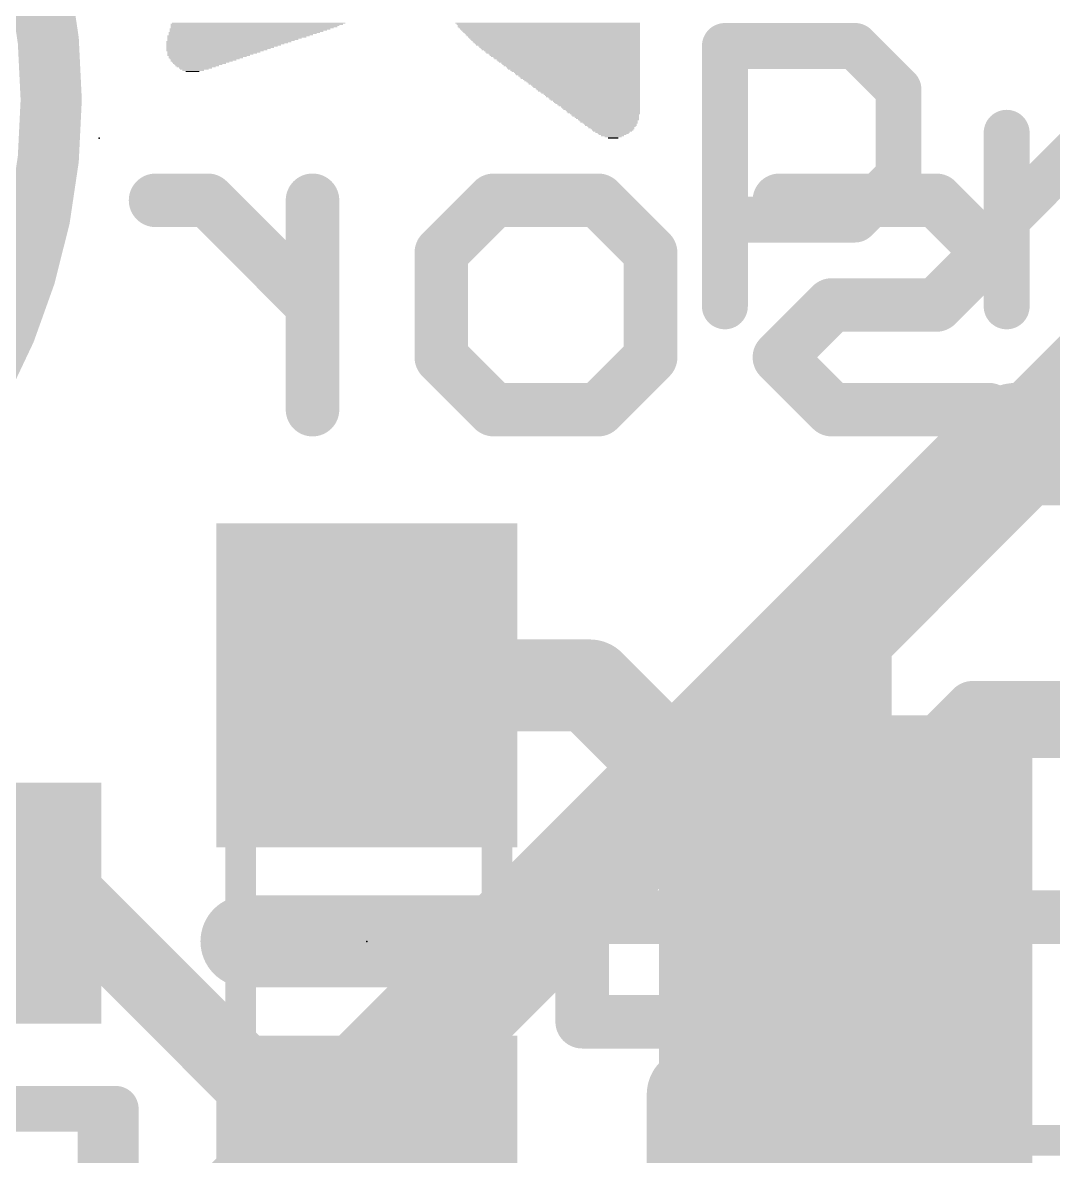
# Model space of a CAD drawing. Extents: x -0.1 to 25.5, y -0.1 to 17.9.
# Drawn here: x 4.445 to 7.868, y 11.732 to 15.496 of the extents above; entities that cross this region are included whole.
import ezdxf

# ---------------------------------------------------------------- set-up
doc = ezdxf.new("R2010")
doc.units = 0
for name, color, linetype in [('1', 12, 'CONTINUOUS'), ('16', 5, 'CONTINUOUS'), ('21', 40, 'CONTINUOUS'), ('22', 6, 'CONTINUOUS'), ('23', 40, 'CONTINUOUS'), ('51', 253, 'CONTINUOUS')]:
    doc.layers.add(name, color=color, linetype=linetype)

# ---------------------------------------------------------------- blocks, each defined once
blk = doc.blocks.new('RECT')
blk.add_solid([(-0.5, -0.5), (0.5, -0.5), (-0.5, 0.5), (0.5, 0.5)])

msp = doc.modelspace()

# ---------------------------------------------------------------- linework, layer by layer
at = {"layer": '1'}
for points, const_width in [([(7.178, 13.528), (8.128, 14.478)], 0.3048), ([(7.178, 13.528), (7.178, 12.446)], 0.3048), ([(5.588, 13.296), (6.328, 13.296)], 0.3048), ([(6.328, 13.296), (7.178, 12.446)], 0.3048), ([(4.306, 12.573), (4.611, 12.573)], 0.254), ([(4.611, 12.573), (5.588, 11.596)], 0.254), ([(6.67, 11.938), (7.178, 12.446)], 0.3048), ([(6.67, 10.1901), (6.67, 11.938)], 0.3048)]:
    msp.add_lwpolyline(points, dxfattribs=dict(at, const_width=const_width))
for points, const_width in [([(7.2542, 13.528, 1), (7.1018, 13.528)], 0.1524), ([(7.1241, 13.5819, 1), (7.2319, 13.4741)], 0.1524), ([(5.588, 13.3722, 1), (5.588, 13.2198)], 0.1524), ([(6.3819, 13.3499, 1), (6.2741, 13.2421)], 0.1524), ([(6.328, 13.2198, 1), (6.328, 13.3722)], 0.1524), ([(4.6559, 12.6179, 1), (4.5661, 12.5281)], 0.127), ([(4.611, 12.5095, 1), (4.611, 12.6365)], 0.127), ([(7.2319, 12.3921, 1), (7.1241, 12.4999)], 0.1524), ([(7.1241, 12.3921, 1), (7.2319, 12.4999)], 0.1524), ([(7.1018, 12.446, 1), (7.2542, 12.446)], 0.1524), ([(6.7462, 11.938, 1), (6.5938, 11.938)], 0.1524), ([(6.6161, 11.9919, 1), (6.7239, 11.8841)], 0.1524)]:
    msp.add_lwpolyline(points, format="xyb", dxfattribs=dict(at, const_width=const_width))
at = {"layer": '16', "const_width": 0.4064}
for points in [[(3.302, 9.652), (7.747, 14.097)], [(7.747, 14.097), (18.669, 14.097)]]:
    msp.add_lwpolyline(points, dxfattribs=at)
at = {"layer": '16', "const_width": 0.2032}
for points in [[(7.747, 14.1986, 1), (7.747, 13.9954)], [(7.8188, 14.0252, 1), (7.6752, 14.1688)]]:
    msp.add_lwpolyline(points, format="xyb", dxfattribs=at)
at = {"layer": '21'}
for points, const_width in [([(2.54, 13.24, 1), (2.54, 17.24, 1), (2.54, 13.24)], 0.2032), ([(6.8151, 15.4185, 1), (6.7389, 15.4185)], 0.0762), ([(6.777, 15.4566, 1), (6.777, 15.3804)], 0.0762), ([(7.2362, 15.4455, 1), (7.1823, 15.3916)], 0.0762), ([(7.2092, 15.3804, 1), (7.2092, 15.4566)], 0.0762), ([(7.3914, 15.2745, 1), (7.3152, 15.2745)], 0.0762), ([(7.3263, 15.2475, 1), (7.3802, 15.3014)], 0.0762), ([(7.7507, 15.1304, 1), (7.6745, 15.1304)], 0.0762), ([(7.3802, 14.9594, 1), (7.3263, 15.0133)], 0.0762), ([(7.3152, 14.9864, 1), (7.3914, 14.9864)], 0.0762), ([(6.777, 14.8804, 1), (6.777, 14.8042)], 0.0762), ([(7.1823, 14.8693, 1), (7.2362, 14.8154)], 0.0762), ([(7.2092, 14.8042, 1), (7.2092, 14.8804)], 0.0762), ([(7.6856, 14.8693, 1), (7.7395, 14.8154)], 0.0762), ([(6.7389, 14.5542, 1), (6.8151, 14.5542)], 0.0762), ([(7.6745, 14.5542, 1), (7.7507, 14.5542)], 0.0762), ([(5.188, 12.5222, 1), (5.188, 12.3698)], 0.1524), ([(5.988, 12.3698, 1), (5.988, 12.5222)], 0.1524), ([(4.7921, 11.89, 1), (4.7159, 11.89)], 0.0762), ([(4.754, 11.8519, 1), (4.754, 11.9281)], 0.0762)]:
    msp.add_lwpolyline(points, format="xyb", dxfattribs=dict(at, const_width=const_width))
for points, const_width in [([(6.777, 14.5542), (6.777, 15.4185)], 0.1524), ([(6.777, 15.4185), (7.2092, 15.4185)], 0.1524), ([(7.2092, 15.4185), (7.3533, 15.2745)], 0.1524), ([(7.3533, 15.2745), (7.3533, 14.9864)], 0.1524), ([(7.7126, 14.5542), (7.7126, 15.1304)], 0.1524), ([(7.7126, 14.8423), (8.0007, 15.1304)], 0.1524), ([(7.3533, 14.9864), (7.2092, 14.8423)], 0.1524), ([(7.2092, 14.8423), (6.777, 14.8423)], 0.1524), ([(5.988, 12.446), (5.188, 12.446)], 0.3048), ([(2.154, 11.89), (4.754, 11.89)], 0.1524), ([(4.754, 11.89), (4.754, 10.79)], 0.1524)]:
    msp.add_lwpolyline(points, dxfattribs=dict(at, const_width=const_width))
at = {"layer": '22', "const_width": 0.1778}
for points in [[(5.0602, 14.9062), (4.8865, 14.9062)], [(5.4076, 14.5587), (5.0602, 14.9062)], [(5.4076, 14.2113), (5.4076, 14.9062)], [(5.8354, 14.7324), (6.0091, 14.9062)], [(6.0091, 14.9062), (6.3565, 14.9062)], [(6.3565, 14.9062), (6.5302, 14.7324)], [(7.4792, 14.9062), (6.958, 14.9062)], [(7.6529, 14.7324), (7.4792, 14.9062)], [(5.8354, 14.385), (5.8354, 14.7324)], [(6.5302, 14.7324), (6.5302, 14.385)], [(7.4792, 14.5587), (7.6529, 14.7324)], [(6.958, 14.385), (7.1317, 14.5587)], [(7.1317, 14.5587), (7.4792, 14.5587)], [(6.0091, 14.2113), (5.8354, 14.385)], [(6.5302, 14.385), (6.3565, 14.2113)], [(7.1317, 14.2113), (6.958, 14.385)], [(6.3565, 14.2113), (6.0091, 14.2113)], [(7.6529, 14.2113), (7.1317, 14.2113)], [(7.5995, 13.2216), (7.4258, 13.0479)], [(8.1206, 13.2216), (7.5995, 13.2216)], [(7.4258, 13.0479), (7.4258, 12.7004)], [(6.4769, 12.8742), (6.3031, 12.7004)], [(6.8243, 12.8742), (6.4769, 12.8742)], [(6.3031, 12.7004), (6.3031, 12.1793)], [(7.4258, 12.7004), (7.5995, 12.5267)], [(6.8243, 12.5267), (6.3031, 12.5267)], [(6.998, 12.353), (6.8243, 12.5267)], [(7.5995, 12.5267), (8.1206, 12.5267)], [(6.8243, 12.1793), (6.998, 12.353)], [(6.3031, 12.1793), (6.8243, 12.1793)]]:
    msp.add_lwpolyline(points, dxfattribs=at)
at = {"layer": '22', "const_width": 0.0889}
for points in [[(4.8865, 14.9506, 1), (4.8865, 14.8617)], [(5.0916, 14.9376, 1), (5.0288, 14.8747)], [(5.0602, 14.8617, 1), (5.0602, 14.9506)], [(5.4521, 14.9062, 1), (5.3632, 14.9062)], [(6.0091, 14.9506, 1), (6.0091, 14.8617)], [(6.0405, 14.8747, 1), (5.9777, 14.9376)], [(6.388, 14.9376, 1), (6.3251, 14.8747)], [(6.3565, 14.8617, 1), (6.3565, 14.9506)], [(6.958, 14.9506, 1), (6.958, 14.8617)], [(7.5106, 14.9376, 1), (7.4477, 14.8747)], [(7.4792, 14.8617, 1), (7.4792, 14.9506)], [(5.8798, 14.7324, 1), (5.7909, 14.7324)], [(5.804, 14.7639, 1), (5.8668, 14.701)], [(6.5747, 14.7324, 1), (6.4858, 14.7324)], [(6.4988, 14.701, 1), (6.5617, 14.7639)], [(7.6843, 14.701, 1), (7.6214, 14.7639)], [(7.6214, 14.701, 1), (7.6843, 14.7639)], [(7.1317, 14.6032, 1), (7.1317, 14.5143)], [(7.1631, 14.5273, 1), (7.1003, 14.5902)], [(7.4792, 14.5143, 1), (7.4792, 14.6032)], [(5.3762, 14.5273, 1), (5.439, 14.5902)], [(7.4477, 14.5902, 1), (7.5106, 14.5273)], [(5.8668, 14.4164, 1), (5.804, 14.3536)], [(6.5617, 14.3536, 1), (6.4988, 14.4164)], [(6.9894, 14.4164, 1), (6.9266, 14.3536)], [(6.9266, 14.4164, 1), (6.9894, 14.3536)], [(5.7909, 14.385, 1), (5.8798, 14.385)], [(6.4858, 14.385, 1), (6.5747, 14.385)], [(6.0091, 14.2558, 1), (6.0091, 14.1669)], [(5.9777, 14.1799, 1), (6.0405, 14.2427)], [(6.3251, 14.2427, 1), (6.388, 14.1799)], [(6.3565, 14.1669, 1), (6.3565, 14.2558)], [(7.1317, 14.2558, 1), (7.1317, 14.1669)], [(7.1003, 14.1799, 1), (7.1631, 14.2427)], [(7.6529, 14.1669, 1), (7.6529, 14.2558)], [(5.3632, 14.2113, 1), (5.4521, 14.2113)], [(7.5995, 13.266, 1), (7.5995, 13.1771)], [(7.6309, 13.1902, 1), (7.568, 13.253)], [(7.4702, 13.0479, 1), (7.3813, 13.0479)], [(7.3943, 13.0793, 1), (7.4572, 13.0164)], [(6.4769, 12.9186, 1), (6.4769, 12.8297)], [(6.5083, 12.8427, 1), (6.4454, 12.9056)], [(6.8243, 12.8297, 1), (6.8243, 12.9186)], [(6.2717, 12.7319, 1), (6.3346, 12.669)], [(6.3476, 12.7004, 1), (6.2587, 12.7004)], [(7.4572, 12.7319, 1), (7.3943, 12.669)], [(7.3813, 12.7004, 1), (7.4702, 12.7004)], [(6.3031, 12.5712, 1), (6.3031, 12.4823)], [(6.8557, 12.5582, 1), (6.7929, 12.4953)], [(6.8243, 12.4823, 1), (6.8243, 12.5712)], [(7.5995, 12.5712, 1), (7.5995, 12.4823)], [(7.568, 12.4953, 1), (7.6309, 12.5582)], [(7.0294, 12.3216, 1), (6.9666, 12.3844)], [(6.9666, 12.3216, 1), (7.0294, 12.3844)], [(6.3031, 12.2238, 1), (6.3031, 12.1349)], [(6.7929, 12.2107, 1), (6.8557, 12.1479)], [(6.8243, 12.1349, 1), (6.8243, 12.2238)], [(6.2587, 12.1793, 1), (6.3476, 12.1793)]]:
    msp.add_lwpolyline(points, format="xyb", dxfattribs=at)
at = {"layer": '23'}
for p in [(4.699, 15.113), (5.588, 12.446)]:
    msp.add_point(p, dxfattribs=at)
at = {"layer": '51'}
for points, const_width in [([(7.747, 13.106), (8.509, 13.106)], 0.1016), ([(5.169, 12.802), (5.169, 12.09)], 0.1016), ([(6.02, 12.802), (6.02, 12.09)], 0.1016), ([(0.454, 11.89), (4.704, 11.89)], 0.1524), ([(4.704, 11.89), (4.704, 5.79)], 0.1524), ([(7.772, 11.786), (8.509, 11.786)], 0.1016)]:
    msp.add_lwpolyline(points, dxfattribs=dict(at, const_width=const_width))
for points, const_width in [([(7.747, 13.1314, 1), (7.747, 13.0806)], 0.0508), ([(5.1944, 12.802, 1), (5.1436, 12.802)], 0.0508), ([(6.0454, 12.802, 1), (5.9946, 12.802)], 0.0508), ([(5.1436, 12.09, 1), (5.1944, 12.09)], 0.0508), ([(5.9946, 12.09, 1), (6.0454, 12.09)], 0.0508), ([(4.7421, 11.89, 1), (4.6659, 11.89)], 0.0762), ([(4.704, 11.8519, 1), (4.704, 11.9281)], 0.0762), ([(7.772, 11.8114, 1), (7.772, 11.7606)], 0.0508)]:
    msp.add_lwpolyline(points, format="xyb", dxfattribs=dict(at, const_width=const_width))

# ---------------------------------------------------------------- block references
at = {"layer": '1', "xscale": 1.075, "rotation": 270}
for p in [(5.588, 13.296), (5.588, 11.596)]:
    msp.add_blockref('RECT', p, dxfattribs=at)
at = {"layer": '1', "xscale": 1.24, "yscale": 1.5}
msp.add_blockref('RECT', (7.178, 12.446), dxfattribs=at)
at = {"layer": '1', "xscale": 0.8, "yscale": 0.8, "rotation": 90}
msp.add_blockref('RECT', (4.306, 12.573), dxfattribs=at)
at = {"layer": '21'}
for p, xscale, yscale in [((5.2, 15.475), 0.5334, 0.0039), ((5.1943, 15.4711), 0.522, 0.0038), ((5.1886, 15.4673), 0.5106, 0.0038), ((5.2229, 15.4902), 0.5715, 0.0038), ((5.2172, 15.4864), 0.5601, 0.0038), ((5.2134, 15.4826), 0.5525, 0.0038), ((5.2076, 15.4788), 0.541, 0.0038), ((5.2286, 15.494), 0.5753, 0.0038), ((6.1887, 15.494), 0.6134, 0.0038), ((6.1906, 15.4902), 0.6096, 0.0038), ((6.1925, 15.4864), 0.6058, 0.0038), ((6.1925, 15.4826), 0.6058, 0.0038), ((6.1944, 15.4788), 0.602, 0.0038), ((6.1963, 15.475), 0.5982, 0.0039), ((6.1983, 15.4711), 0.5943, 0.0038), ((6.2002, 15.4673), 0.5905, 0.0038), ((5.1296, 15.433), 0.4153, 0.0038), ((5.1238, 15.4292), 0.4038, 0.0038), ((5.1619, 15.4521), 0.4724, 0.0038), ((5.1562, 15.4483), 0.461, 0.0038), ((5.1486, 15.4445), 0.4458, 0.0038), ((5.1429, 15.4407), 0.4343, 0.0038), ((5.1372, 15.4369), 0.4229, 0.0039), ((5.181, 15.4635), 0.5029, 0.0038), ((5.1753, 15.4597), 0.4915, 0.0038), ((5.1696, 15.4559), 0.4801, 0.0038), ((6.2021, 15.4635), 0.5867, 0.0038), ((6.2039, 15.4597), 0.5829, 0.0038), ((6.2058, 15.4559), 0.5791, 0.0038), ((6.2077, 15.4521), 0.5753, 0.0038), ((6.2096, 15.4483), 0.5715, 0.0038), ((6.2115, 15.4445), 0.5677, 0.0038), ((6.2134, 15.4407), 0.5639, 0.0038), ((6.2153, 15.4369), 0.5601, 0.0039), ((6.2173, 15.433), 0.5562, 0.0038), ((6.2192, 15.4292), 0.5524, 0.0038), ((5.1181, 15.4254), 0.3924, 0.0038), ((5.1124, 15.4216), 0.381, 0.0038), ((5.1067, 15.4178), 0.3696, 0.0038), ((5.101, 15.414), 0.3581, 0.0038), ((5.0953, 15.4102), 0.3467, 0.0038), ((5.0896, 15.4064), 0.3353, 0.0038), ((5.0838, 15.4026), 0.3238, 0.0038), ((5.08, 15.3988), 0.3086, 0.0039), ((5.0743, 15.3949), 0.2972, 0.0038), ((5.0686, 15.3911), 0.2857, 0.0038), ((6.2211, 15.4254), 0.5486, 0.0038), ((6.223, 15.4216), 0.5448, 0.0038), ((6.2268, 15.4178), 0.5372, 0.0038), ((6.2287, 15.414), 0.5334, 0.0038), ((6.2306, 15.4102), 0.5296, 0.0038), ((6.2325, 15.4064), 0.5258, 0.0038), ((6.2364, 15.4026), 0.5181, 0.0038), ((6.2383, 15.3988), 0.5143, 0.0039), ((6.2401, 15.3949), 0.5105, 0.0038), ((6.2439, 15.3911), 0.5029, 0.0038), ((5.0629, 15.3873), 0.2743, 0.0038), ((5.0591, 15.3835), 0.2591, 0.0038), ((5.0534, 15.3797), 0.2477, 0.0038), ((5.0495, 15.3759), 0.2324, 0.0038), ((5.0457, 15.3721), 0.2172, 0.0038), ((5.04, 15.3683), 0.2058, 0.0038), ((5.0362, 15.3645), 0.1905, 0.0038), ((5.0324, 15.3607), 0.1753, 0.0039), ((5.0286, 15.3568), 0.16, 0.0038), ((5.0248, 15.353), 0.1447, 0.0038), ((6.2458, 15.3873), 0.4991, 0.0038), ((6.2477, 15.3835), 0.4953, 0.0038), ((6.2515, 15.3797), 0.4877, 0.0038), ((6.2534, 15.3759), 0.4839, 0.0038), ((6.2573, 15.3721), 0.4762, 0.0038), ((6.2592, 15.3683), 0.4724, 0.0038), ((6.2611, 15.3645), 0.4686, 0.0038), ((6.2649, 15.3607), 0.461, 0.0039), ((6.2668, 15.3568), 0.4572, 0.0038), ((6.2687, 15.353), 0.4534, 0.0038), ((5.021, 15.3492), 0.1295, 0.0038), ((5.0191, 15.3454), 0.1105, 0.0038), ((5.0152, 15.3416), 0.0953, 0.0038), ((5.0114, 15.3378), 0.0724, 0.0038), ((5.0095, 15.334), 0.0457, 0.0038), ((6.2725, 15.3492), 0.4458, 0.0038), ((6.2744, 15.3454), 0.4419, 0.0038), ((6.2763, 15.3416), 0.4381, 0.0038), ((6.2801, 15.3378), 0.4305, 0.0038), ((6.282, 15.334), 0.4267, 0.0038), ((6.2858, 15.3302), 0.4191, 0.0038), ((6.2877, 15.3264), 0.4153, 0.0038), ((6.2896, 15.3226), 0.4115, 0.0039), ((6.2935, 15.3187), 0.4038, 0.0038), ((6.2954, 15.3149), 0.4, 0.0038), ((6.2973, 15.3111), 0.3962, 0.0038), ((6.3011, 15.3073), 0.3886, 0.0038), ((6.303, 15.3035), 0.3848, 0.0038), ((6.3068, 15.2997), 0.3772, 0.0038), ((6.3087, 15.2959), 0.3734, 0.0038), ((6.3106, 15.2921), 0.3696, 0.0038), ((6.3144, 15.2883), 0.3619, 0.0038), ((6.3163, 15.2845), 0.3581, 0.0039), ((6.3182, 15.2806), 0.3543, 0.0038), ((6.322, 15.2768), 0.3467, 0.0038), ((6.3239, 15.273), 0.3429, 0.0038), ((6.3258, 15.2692), 0.3391, 0.0038), ((6.3296, 15.2654), 0.3315, 0.0038), ((6.3316, 15.2616), 0.3276, 0.0038), ((6.3354, 15.2578), 0.32, 0.0038), ((6.3373, 15.254), 0.3162, 0.0038), ((6.3392, 15.2502), 0.3124, 0.0038), ((6.343, 15.2464), 0.3048, 0.0039), ((6.3449, 15.2425), 0.301, 0.0038), ((6.3468, 15.2387), 0.2972, 0.0038), ((6.3506, 15.2349), 0.2895, 0.0038), ((6.3525, 15.2311), 0.2857, 0.0038), ((6.3544, 15.2273), 0.2819, 0.0038), ((6.3582, 15.2235), 0.2743, 0.0038), ((6.3601, 15.2197), 0.2705, 0.0038), ((6.3639, 15.2159), 0.2629, 0.0038), ((6.3659, 15.2121), 0.2591, 0.0038), ((6.3678, 15.2083), 0.2553, 0.0039), ((6.3716, 15.2044), 0.2476, 0.0038), ((6.3735, 15.2006), 0.2438, 0.0038), ((6.3754, 15.1968), 0.24, 0.0038), ((6.3792, 15.193), 0.2324, 0.0038), ((6.3792, 15.1892), 0.2248, 0.0038), ((6.3811, 15.1854), 0.221, 0.0038), ((6.3849, 15.1816), 0.2134, 0.0038), ((6.3868, 15.1778), 0.2095, 0.0038), ((6.3906, 15.174), 0.2019, 0.0038), ((6.3906, 15.1702), 0.1943, 0.0039), ((6.3925, 15.1663), 0.1905, 0.0038), ((6.3963, 15.1625), 0.1829, 0.0038), ((6.3963, 15.1587), 0.1753, 0.0038), ((6.3982, 15.1549), 0.1715, 0.0038), ((6.4002, 15.1511), 0.16, 0.0038), ((6.4002, 15.1473), 0.1524, 0.0038), ((6.404, 15.1435), 0.1448, 0.0038), ((6.404, 15.1397), 0.1372, 0.0038), ((6.404, 15.1359), 0.1295, 0.0038), ((6.404, 15.1321), 0.1143, 0.0039), ((6.4059, 15.1282), 0.1029, 0.0038), ((6.404, 15.1244), 0.0914, 0.0038), ((6.404, 15.1206), 0.0762, 0.0038), ((6.4059, 15.1168), 0.0572, 0.0038), ((6.4059, 15.113), 0.0343, 0.0038)]:
    msp.add_blockref('RECT', p, dxfattribs=dict(at, xscale=xscale, yscale=yscale))
at = {"layer": '51', "xscale": 0.5001, "yscale": 0.95, "rotation": 270}
for p in [(5.5931, 13.0342), (5.5931, 11.8658)]:
    msp.add_blockref('RECT', p, dxfattribs=at)
at = {"layer": '51', "xscale": 0.7501, "yscale": 1.4501}
msp.add_blockref('RECT', (7.4108, 12.4472), dxfattribs=at)

doc.saveas('drawing.dxf')
